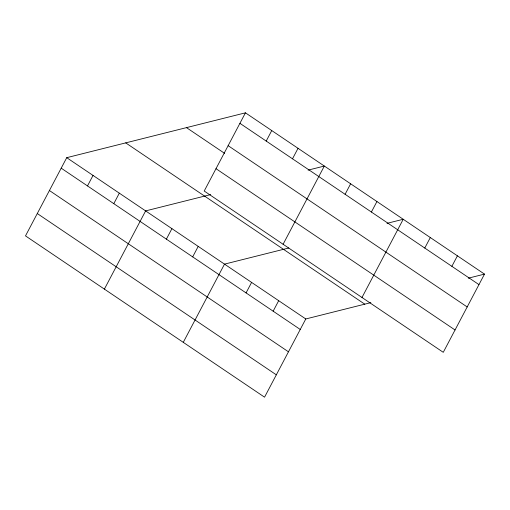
<?xml version="1.0" encoding="UTF-8"?>
<svg xmlns="http://www.w3.org/2000/svg" width="510" height="510" viewBox="0 0 510 510"><rect width="100%" height="100%" fill="white"/><g stroke="black" fill="none" stroke-linecap="round" stroke-linejoin="round"><path stroke-width="0.76" d="M245.45 112.825L204.217 191.033L443.267 352.321L484.5 274.112L245.45 112.825L66.734 157.679L25.5 235.888L264.55 397.175L305.783 318.967L370.84 302.64M87.497 185.92L93.03 175.421M113.794 203.662L119.327 193.162M104.384 289.113L145.624 210.904L210.675 194.578M166.381 239.145L171.915 228.646M192.678 256.887L198.212 246.387M266.207 141.066L271.747 130.566M183.275 342.337L224.508 264.129L288.8 247.994M292.504 158.808L298.038 148.308M246.062 292.906L251.602 282.406M283.101 244.258L324.334 166.05L308.116 170.123M273.156 311.183L278.69 300.69M345.098 194.291L350.631 183.791M371.395 212.032L376.928 201.533M361.985 297.483L403.225 219.274L387.007 223.348M424.779 248.051L430.312 237.552M451.873 266.328L457.406 255.835M468.282 278.186L484.5 274.112M239.917 123.324L478.966 284.612M228.136 145.669L467.185 306.956M186.475 127.627L224.604 153.351M215.998 168.689L455.047 329.976M125.709 142.876L364.758 304.164M66.734 157.679L305.783 318.967M61.2 168.179L300.25 329.466M49.419 190.523L288.469 351.811M37.281 213.543L276.331 374.831"/></g></svg>
